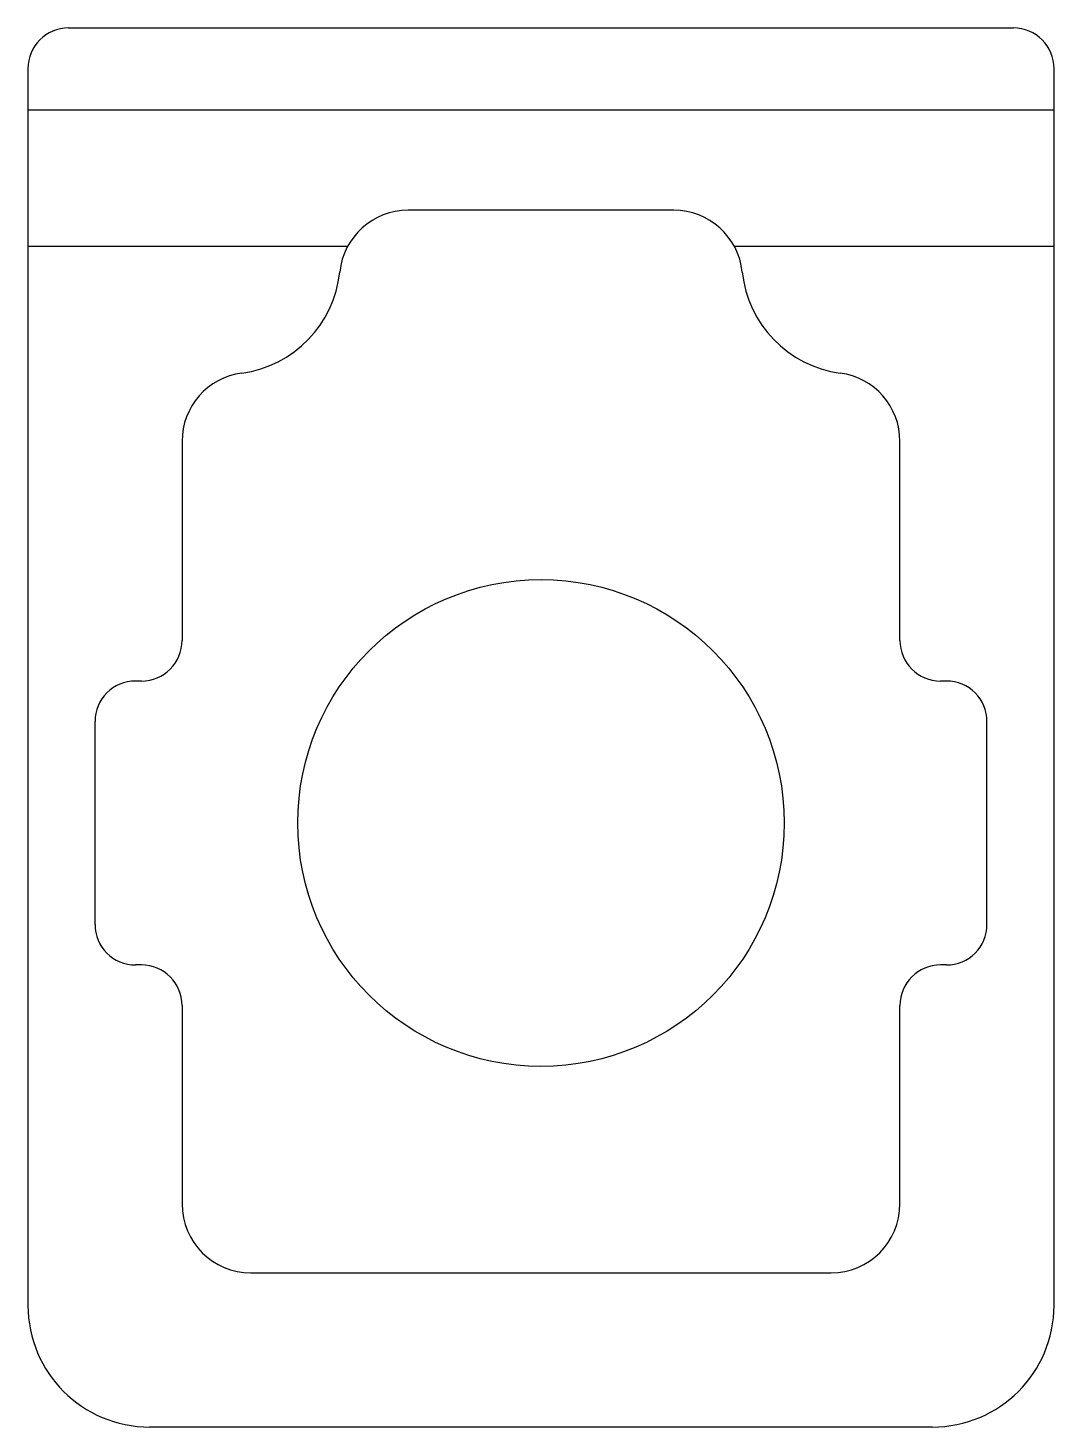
# Model space of a CAD drawing. Header units: millimetres. Extents: x -6.3 to 6.3, y -7.4 to 9.8.
import ezdxf

# ---------------------------------------------------------------- set-up
doc = ezdxf.new("R2010")
doc.units = ezdxf.units.MM

msp = doc.modelspace()

# ---------------------------------------------------------------- linework, layer by layer
at = {"color": 7, "linetype": 'Continuous'}
for p, q in [((-5.827, 9.8), (5.827, 9.8)), ((-6.327, 9.3), (-6.327, -5.946)), ((6.327, -5.946), (6.327, 9.3)), ((6.327, 8.787), (-6.327, 8.787)), ((1.637, 7.554), (-1.637, 7.554)), ((-6.327, 7.112), (-2.382, 7.112)), ((2.382, 7.112), (6.327, 7.112)), ((-4.427, 4.704), (-4.427, 2.25)), ((4.427, 2.25), (4.427, 4.704)), ((-4.927, 1.75), (-5, 1.75)), ((5, 1.75), (4.927, 1.75)), ((-5.5, -1.25), (-5.5, 1.25)), ((5.5, -1.25), (5.5, 1.25)), ((-4.927, -1.75), (-5, -1.75)), ((5, -1.75), (4.927, -1.75)), ((-4.427, -2.25), (-4.427, -4.696)), ((4.427, -4.696), (4.427, -2.25)), ((-3.577, -5.546), (3.577, -5.546)), ((4.827, -7.446), (-4.827, -7.446))]:
    msp.add_line(p, q, dxfattribs=at)
msp.add_circle((0, 0), 3, dxfattribs=at)
for centre, radius, start, end in [((-5.827, 9.3), 0.5, 90, 180), ((5.827, 9.3), 0.5, 0, 90), ((-1.637, 6.704), 0.85, 90, 174.1269), ((1.637, 6.704), 0.85, 5.8731, 90), ((-3.875, 6.934), 1.4, 277.6006, 354.1269), ((3.875, 6.934), 1.4, 185.8731, 262.3994), ((-3.577, 4.704), 0.85, 97.6006, 180), ((3.577, 4.704), 0.85, 0, 82.3994), ((-4.927, 2.25), 0.5, 270, 0), ((4.927, 2.25), 0.5, 180, 270), ((-5, 1.25), 0.5, 90, 180), ((5, 1.25), 0.5, 0, 90), ((-5, -1.25), 0.5, 180, 270), ((5, -1.25), 0.5, 270, 0), ((-4.927, -2.25), 0.5, 0, 90), ((4.927, -2.25), 0.5, 90, 180), ((-3.577, -4.696), 0.85, 180, 270), ((3.577, -4.696), 0.85, 270, 0), ((-4.827, -5.946), 1.5, 180, 270), ((4.827, -5.946), 1.5, 270, 0)]:
    msp.add_arc(centre, radius, start, end, dxfattribs=at)

doc.saveas('drawing.dxf')
